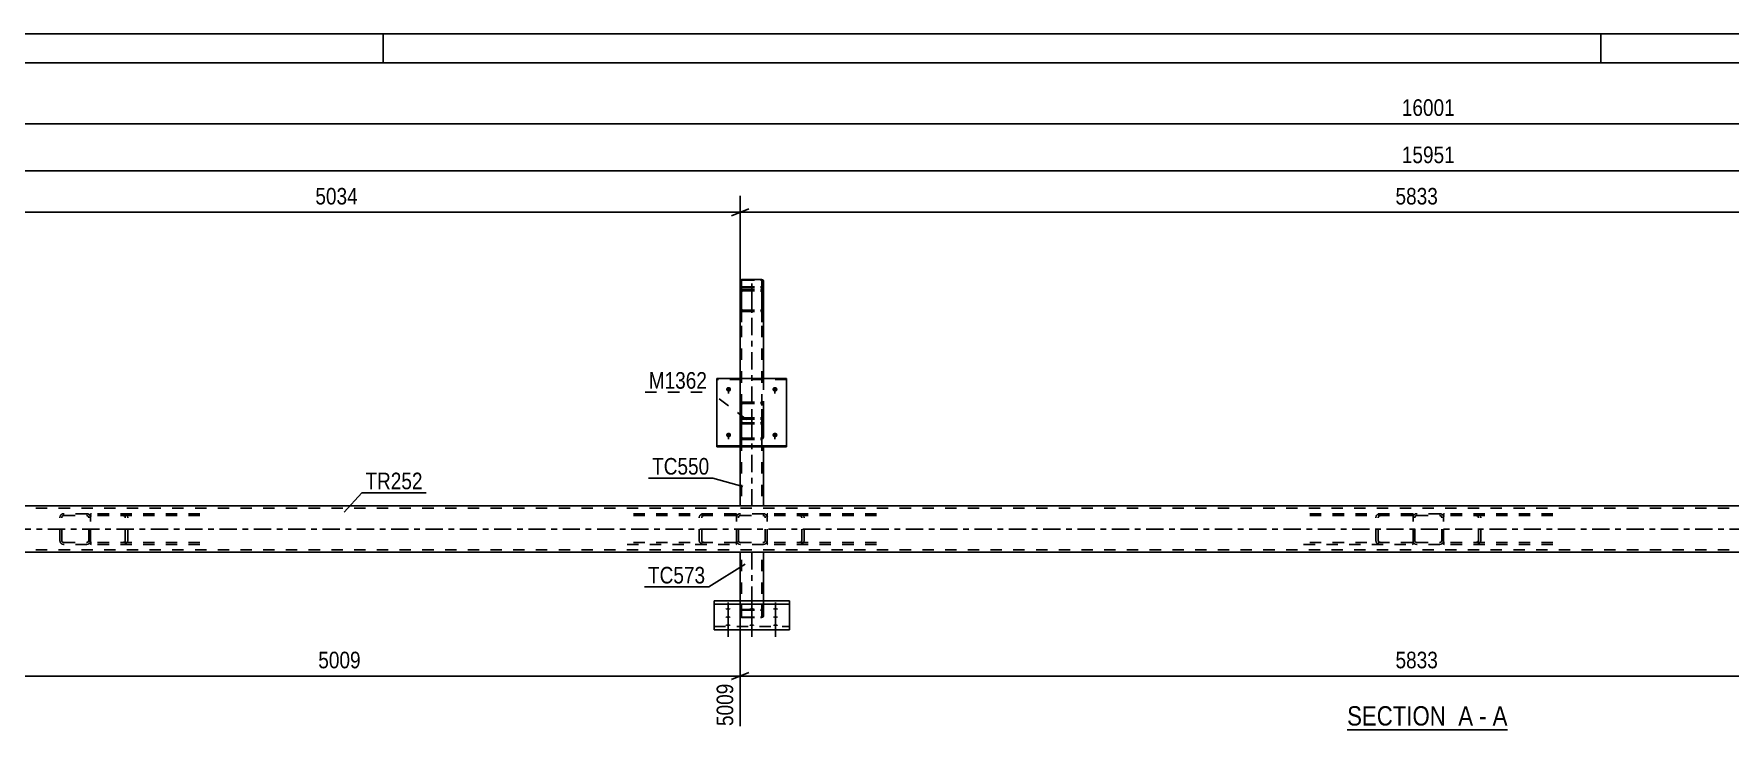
# Model space of a CAD drawing. Header units: millimetres. Extents: x 0 to 841, y 0 to 594.
# Drawn here: x 150.8 to 443.3, y 472.1 to 594 of the extents above; entities that cross this region are included whole.
import ezdxf

# ---------------------------------------------------------------- set-up
doc = ezdxf.new("R2010")
doc.units = ezdxf.units.MM
doc.linetypes.add('DXK_LINE_DOT2', pattern=[3.9198, 1.9599, -1.9599])
doc.linetypes.add('DXK_LINE_DOT3', pattern=[5.9187, 2.979, -0.9799, 0.9799, -0.9799])
doc.styles.add('Arial Narrow', font='ARIALN.TTF', dxfattribs={"height": 0.2})

# ---------------------------------------------------------------- blocks, each defined once
blk = doc.blocks.new('Unknown-122615941-1135')
at = {"color": 5, "linetype": 'Continuous'}
for p, q in [((841, 594), (0, 594)), ((211, 589), (211, 594)), ((421, 589), (421, 594)), ((836, 589), (5, 589))]:
    blk.add_line(p, q, dxfattribs=at)
blk = doc.blocks.new('Unknown-122615941-12 - 3948')
at = {"color": 6, "linetype": 'Continuous'}
blk.add_line((377.23, 473.89), (404.87, 473.89), dxfattribs=at)
at = {"color": 0, "linetype": 'Continuous'}
blk.add_wipeout([(395.34, 474.64), (395.34, 478.14), (377.23, 478.14), (377.23, 474.64)], dxfattribs=at)
at = {"color": 7, "linetype": 'Continuous', "style": 'Arial Narrow'}
blk.add_text('SECTION ', height=3.34, dxfattribs=at).set_placement((377.23, 474.64))
at = {"color": 0, "linetype": 'Continuous'}
blk.add_wipeout([(398.94, 474.64), (398.94, 478.14), (396.39, 478.14), (396.39, 474.64)], dxfattribs=at)
blk.add_wipeout([(401.27, 474.64), (401.27, 478.14), (399.99, 478.14), (399.99, 474.64)], dxfattribs=at)
at = {"color": 7, "linetype": 'Continuous', "style": 'Arial Narrow'}
blk.add_text('A', height=3.34, dxfattribs=at).set_placement((396.39, 474.64))
at = {"color": 0, "linetype": 'Continuous'}
blk.add_wipeout([(404.87, 474.64), (404.87, 478.14), (402.32, 478.14), (402.32, 474.64)], dxfattribs=at)
at = {"color": 7, "linetype": 'Continuous', "style": 'Arial Narrow'}
for s, p in [('A', (402.32, 474.64)), ('-', (399.99, 474.64))]:
    blk.add_text(s, height=3.34, dxfattribs=at).set_placement(p)
blk = doc.blocks.new('Part-122615941-3962 - 3948')
at = {"color": 2, "linetype": 'Continuous'}
for p, q in [((268.56, 534.55), (280.56, 534.55)), ((268.56, 534.55), (268.56, 522.73)), ((280.56, 534.55), (280.56, 522.73)), ((268.56, 522.89), (280.56, 522.89)), ((268.56, 522.73), (280.56, 522.73))]:
    blk.add_line(p, q, dxfattribs=at)
at = {"color": 7, "linetype": 'DXK_LINE_DOT2'}
for p, q in [((268.56, 534.38), (268.56, 534.55)), ((280.56, 534.38), (268.56, 534.38)), ((280.56, 534.55), (280.56, 534.38))]:
    blk.add_line(p, q, dxfattribs=at)
blk = doc.blocks.new('Part-122615941-3963 - 3948')
at = {"color": 7, "linetype": 'DXK_LINE_DOT3'}
blk.add_line((274.56, 545.88), (274.56, 551.17), dxfattribs=at)
at = {"color": 7, "linetype": 'DXK_LINE_DOT2'}
for p, q in [((272.6, 549.59), (272.56, 549.42)), ((272.56, 546.56), (272.56, 549.42)), ((272.56, 547.48), (272.56, 549.42)), ((272.7, 549.74), (272.6, 549.59)), ((272.85, 549.83), (272.7, 549.74)), ((272.8, 549.42), (272.82, 549.5)), ((272.8, 547.48), (272.8, 549.42)), ((272.8, 546.56), (272.8, 549.42)), ((272.82, 549.5), (272.87, 549.58)), ((273.04, 549.87), (272.85, 549.83)), ((272.87, 549.58), (272.95, 549.63)), ((272.95, 549.63), (273.04, 549.64)), ((273.04, 549.87), (276.08, 549.87)), ((273.04, 549.64), (276.08, 549.64)), ((276.26, 549.83), (276.08, 549.87)), ((276.08, 549.64), (276.17, 549.63)), ((276.17, 549.63), (276.25, 549.58)), ((276.25, 549.58), (276.3, 549.5)), ((276.42, 549.74), (276.26, 549.83)), ((276.3, 549.5), (276.32, 549.42)), ((276.32, 547.48), (276.32, 549.42)), ((276.32, 546.56), (276.32, 549.42)), ((276.52, 549.59), (276.42, 549.74)), ((276.56, 549.42), (276.52, 549.59)), ((276.56, 546.56), (276.56, 549.42)), ((276.56, 547.48), (276.56, 549.42)), ((272.56, 544.27), (272.56, 546.56)), ((272.56, 546.56), (272.6, 546.39)), ((272.6, 546.39), (272.7, 546.24)), ((272.7, 546.24), (272.85, 546.14)), ((272.8, 544.27), (272.8, 546.56)), ((272.82, 546.47), (272.8, 546.56)), ((272.87, 546.4), (272.82, 546.47)), ((272.85, 546.14), (273.04, 546.11)), ((272.95, 546.35), (272.87, 546.4)), ((273.04, 546.33), (272.95, 546.35)), ((273.04, 546.33), (276.08, 546.33)), ((273.04, 546.11), (276.08, 546.11)), ((276.17, 546.35), (276.08, 546.33)), ((276.08, 546.11), (276.26, 546.14)), ((276.25, 546.4), (276.17, 546.35)), ((276.3, 546.47), (276.25, 546.4)), ((276.26, 546.14), (276.42, 546.24)), ((276.32, 546.56), (276.3, 546.47)), ((276.32, 544.27), (276.32, 546.56)), ((276.42, 546.24), (276.52, 546.39)), ((276.52, 546.39), (276.56, 546.56)), ((276.56, 544.27), (276.56, 546.56))]:
    blk.add_line(p, q, dxfattribs=at)
blk = doc.blocks.new('Part-122615941-4092 - 3948')
at = {"color": 7, "linetype": 'DXK_LINE_DOT2'}
for p, q in [((272.59, 530.16), (272.56, 529.99)), ((272.56, 527.13), (272.56, 529.99)), ((272.56, 529.99), (272.56, 527.3)), ((272.7, 530.3), (272.59, 530.16)), ((272.85, 530.4), (272.7, 530.3)), ((272.8, 529.99), (272.82, 530.07)), ((272.8, 527.13), (272.8, 529.99)), ((272.8, 529.99), (272.8, 527.3)), ((272.82, 530.07), (272.87, 530.15)), ((273.04, 530.44), (272.85, 530.4)), ((272.87, 530.15), (272.95, 530.19)), ((272.95, 530.19), (273.04, 530.21)), ((273.04, 530.44), (276.08, 530.44)), ((273.04, 530.21), (276.08, 530.21)), ((276.26, 530.4), (276.08, 530.44)), ((276.08, 530.21), (276.17, 530.19)), ((276.17, 530.19), (276.25, 530.15)), ((276.25, 530.15), (276.3, 530.07)), ((276.42, 530.3), (276.26, 530.4)), ((276.3, 530.07), (276.32, 529.99)), ((276.32, 527.13), (276.32, 529.99)), ((276.32, 527.3), (276.32, 529.99)), ((276.52, 530.16), (276.42, 530.3)), ((276.56, 529.99), (276.52, 530.16)), ((276.56, 527.13), (276.56, 529.99)), ((276.56, 529.99), (276.56, 527.3)), ((272.56, 527.3), (272.59, 527.48)), ((272.56, 527.3), (272.56, 524.45)), ((272.56, 524.45), (272.56, 527.13)), ((272.56, 527.13), (272.59, 526.96)), ((272.59, 527.48), (272.7, 527.62)), ((272.59, 526.96), (272.7, 526.81)), ((272.7, 527.62), (272.85, 527.72)), ((272.7, 526.81), (272.85, 526.71)), ((272.82, 527.39), (272.8, 527.3)), ((272.8, 527.3), (272.8, 524.45)), ((272.8, 524.45), (272.8, 527.13)), ((272.82, 527.04), (272.8, 527.13)), ((272.87, 527.46), (272.82, 527.39)), ((272.87, 526.97), (272.82, 527.04)), ((272.85, 527.72), (273.04, 527.76)), ((272.85, 526.71), (273.04, 526.68)), ((272.95, 527.51), (272.87, 527.46)), ((272.95, 526.92), (272.87, 526.97)), ((273.04, 527.53), (272.95, 527.51)), ((273.04, 526.9), (272.95, 526.92)), ((273.04, 527.76), (276.08, 527.76)), ((273.04, 527.53), (276.08, 527.53)), ((273.04, 526.9), (276.08, 526.9)), ((273.04, 526.68), (276.08, 526.68)), ((276.08, 527.76), (276.26, 527.72)), ((276.17, 527.51), (276.08, 527.53)), ((276.17, 526.92), (276.08, 526.9)), ((276.08, 526.68), (276.26, 526.71)), ((276.25, 527.46), (276.17, 527.51)), ((276.25, 526.97), (276.17, 526.92)), ((276.3, 527.39), (276.25, 527.46)), ((276.3, 527.04), (276.25, 526.97)), ((276.26, 527.72), (276.42, 527.62)), ((276.26, 526.71), (276.42, 526.81)), ((276.32, 527.3), (276.3, 527.39)), ((276.32, 527.13), (276.3, 527.04)), ((276.32, 524.45), (276.32, 527.3)), ((276.32, 527.13), (276.32, 524.45)), ((276.42, 527.62), (276.52, 527.48)), ((276.42, 526.81), (276.52, 526.96)), ((276.52, 527.48), (276.56, 527.3)), ((276.52, 526.96), (276.56, 527.13)), ((276.56, 527.3), (276.56, 524.45)), ((276.56, 524.45), (276.56, 527.13)), ((272.59, 524.28), (272.56, 524.45)), ((272.7, 524.13), (272.59, 524.28)), ((272.85, 524.03), (272.7, 524.13)), ((272.8, 524.45), (272.82, 524.36)), ((272.82, 524.36), (272.87, 524.29)), ((273.04, 524), (272.85, 524.03)), ((272.87, 524.29), (272.95, 524.24)), ((272.95, 524.24), (273.04, 524.22)), ((273.04, 524.22), (276.08, 524.22)), ((273.04, 524), (276.08, 524)), ((276.08, 524.22), (276.17, 524.24)), ((276.26, 524.03), (276.08, 524)), ((276.17, 524.24), (276.25, 524.29)), ((276.25, 524.29), (276.3, 524.36)), ((276.42, 524.13), (276.26, 524.03)), ((276.3, 524.36), (276.32, 524.45)), ((276.52, 524.28), (276.42, 524.13)), ((276.56, 524.45), (276.52, 524.28))]:
    blk.add_line(p, q, dxfattribs=at)
at = {"color": 7, "linetype": 'DXK_LINE_DOT3'}
blk.add_line((274.56, 528.56), (274.56, 525.88), dxfattribs=at)
blk = doc.blocks.new('Part-122615941-4028 - 3948')
at = {"color": 7, "linetype": 'DXK_LINE_DOT2'}
for p, q in [((277.33, 511.19), (277.2, 511.17)), ((277.2, 505.93), (277.2, 511.17)), ((277.33, 510.87), (277.2, 510.85)), ((296.05, 511.19), (277.33, 511.19)), ((296.05, 510.87), (277.33, 510.87)), ((283.09, 511.15), (282.75, 511.19)), ((282.75, 510.87), (282.92, 510.85)), ((283.16, 510.68), (283.19, 510.55)), ((283.19, 506.55), (283.19, 510.55)), ((283.62, 510.55), (283.56, 510.8)), ((283.62, 506.55), (283.62, 510.55)), ((277.2, 506.25), (277.33, 506.23)), ((296.05, 506.23), (277.33, 506.23)), ((282.92, 506.26), (282.75, 506.23)), ((283.19, 506.55), (283.16, 506.43)), ((283.56, 506.31), (283.62, 506.55)), ((277.33, 505.91), (277.2, 505.93)), ((296.05, 505.91), (277.33, 505.91)), ((282.75, 505.91), (283.09, 505.96))]:
    blk.add_line(p, q, dxfattribs=at)
for centre, radius, start, end in [((282.82, 510.47), 0.396, 31.978, 75.1661), ((282.88, 510.38), 0.792, 31.978, 75.1661), ((282.82, 506.64), 0.396, 284.8339, 328.022), ((282.88, 506.73), 0.792, 284.8339, 328.022)]:
    blk.add_arc(centre, radius, start, end, dxfattribs=at)
blk = doc.blocks.new('Part-122615941-4020 - 3948')
at = {"color": 2, "linetype": 'Continuous'}
for p, q in [((272.56, 496.18), (272.56, 504.55)), ((276.56, 504.55), (272.56, 504.55)), ((276.56, 496.18), (276.56, 504.55))]:
    blk.add_line(p, q, dxfattribs=at)
at = {"color": 7, "linetype": 'DXK_LINE_DOT2'}
for p, q in [((272.8, 493.44), (272.8, 504.55)), ((276.08, 504.55), (276.08, 504.55)), ((276.08, 504.55), (276.08, 504.55)), ((276.25, 504.55), (276.26, 504.55)), ((276.26, 504.55), (276.3, 504.55)), ((276.3, 504.55), (276.32, 504.55)), ((276.32, 493.44), (276.32, 504.55)), ((272.56, 493.44), (272.56, 496.18)), ((272.6, 494.54), (272.56, 494.48)), ((272.7, 494.6), (272.6, 494.54)), ((272.85, 494.63), (272.7, 494.6)), ((272.8, 494.48), (272.82, 494.51)), ((272.82, 494.51), (272.87, 494.54)), ((273.04, 494.65), (272.85, 494.63)), ((272.87, 494.54), (272.95, 494.56)), ((272.95, 494.56), (273.04, 494.56)), ((273.04, 494.65), (276.08, 494.65)), ((273.04, 494.56), (276.08, 494.56)), ((276.26, 494.63), (276.08, 494.65)), ((276.08, 494.56), (276.17, 494.56)), ((276.17, 494.56), (276.25, 494.54)), ((276.25, 494.54), (276.3, 494.51)), ((276.42, 494.6), (276.26, 494.63)), ((276.3, 494.51), (276.32, 494.48)), ((276.52, 494.54), (276.42, 494.6)), ((276.56, 494.48), (276.52, 494.54)), ((276.56, 493.44), (276.56, 496.18)), ((276.56, 496.18), (276.56, 495.58)), ((272.56, 493.44), (272.6, 493.38)), ((272.6, 493.38), (272.7, 493.33)), ((272.7, 493.33), (272.85, 493.29)), ((272.82, 493.41), (272.8, 493.44)), ((272.87, 493.38), (272.82, 493.41)), ((272.85, 493.29), (273.04, 493.28)), ((272.95, 493.37), (272.87, 493.38)), ((273.04, 493.36), (272.95, 493.37)), ((273.04, 493.36), (276.08, 493.36)), ((273.04, 493.28), (276.08, 493.28)), ((276.17, 493.37), (276.08, 493.36)), ((276.08, 493.28), (276.26, 493.29)), ((276.25, 493.38), (276.17, 493.37)), ((276.3, 493.41), (276.25, 493.38)), ((276.26, 493.29), (276.42, 493.33)), ((276.32, 493.44), (276.3, 493.41)), ((276.42, 493.33), (276.52, 493.38)), ((276.52, 493.38), (276.56, 493.44))]:
    blk.add_line(p, q, dxfattribs=at)
at = {"color": 7, "linetype": 'DXK_LINE_DOT3'}
blk.add_line((274.56, 504.55), (274.56, 493.96), dxfattribs=at)
blk = doc.blocks.new('Part-122615941-4033 - 3948')
at = {"color": 7, "linetype": 'DXK_LINE_DOT2'}
for p, q in [((394, 511.19), (393.87, 511.17)), ((393.87, 505.93), (393.87, 511.17)), ((394, 510.87), (393.87, 510.85)), ((412.72, 511.19), (394, 511.19)), ((412.72, 510.87), (394, 510.87)), ((399.75, 511.15), (399.42, 511.19)), ((399.42, 510.87), (399.59, 510.85)), ((399.82, 510.68), (399.86, 510.55)), ((399.86, 506.55), (399.86, 510.55)), ((400.29, 510.55), (400.22, 510.8)), ((400.29, 506.55), (400.29, 510.55)), ((393.87, 506.25), (394, 506.23)), ((412.72, 506.23), (394, 506.23)), ((399.59, 506.26), (399.42, 506.23)), ((399.86, 506.55), (399.82, 506.43)), ((400.22, 506.31), (400.29, 506.55)), ((394, 505.91), (393.87, 505.93)), ((412.72, 505.91), (394, 505.91)), ((399.42, 505.91), (399.75, 505.96))]:
    blk.add_line(p, q, dxfattribs=at)
for centre, radius, start, end in [((399.49, 510.47), 0.396, 31.978, 75.1661), ((399.55, 510.38), 0.792, 31.978, 75.1661), ((399.49, 506.64), 0.396, 284.8339, 328.022), ((399.55, 506.73), 0.792, 284.8339, 328.022)]:
    blk.add_arc(centre, radius, start, end, dxfattribs=at)
blk = doc.blocks.new('Part-122615941-3969 - 3948')
at = {"color": 2, "linetype": 'Continuous'}
for p, q in [((272.56, 551.45), (272.6, 551.51)), ((272.56, 551.45), (272.56, 534.55)), ((272.6, 551.51), (272.7, 551.56)), ((272.7, 551.56), (272.85, 551.6)), ((272.85, 551.6), (273.04, 551.61)), ((273.04, 551.61), (276.08, 551.61)), ((276.08, 551.61), (276.26, 551.6)), ((276.26, 551.6), (276.42, 551.56)), ((276.42, 551.56), (276.52, 551.51)), ((276.52, 551.51), (276.56, 551.45)), ((276.56, 551.45), (276.56, 534.55)), ((272.56, 522.73), (272.56, 512.55)), ((276.56, 512.55), (276.56, 522.73))]:
    blk.add_line(p, q, dxfattribs=at)
at = {"color": 7, "linetype": 'DXK_LINE_DOT2'}
for p, q in [((272.56, 550.41), (272.56, 551.45)), ((272.6, 550.35), (272.56, 550.41)), ((272.7, 550.29), (272.6, 550.35)), ((272.85, 550.26), (272.7, 550.29)), ((272.82, 551.48), (272.8, 551.45)), ((272.8, 550.41), (272.8, 551.45)), ((272.8, 551.45), (272.8, 512.55)), ((272.8, 550.41), (272.82, 550.38)), ((272.87, 551.51), (272.82, 551.48)), ((272.82, 550.38), (272.87, 550.35)), ((273.04, 550.24), (272.85, 550.26)), ((272.95, 551.52), (272.87, 551.51)), ((272.87, 550.35), (272.95, 550.33)), ((273.04, 551.53), (272.95, 551.52)), ((272.95, 550.33), (273.04, 550.33)), ((273.04, 551.53), (276.08, 551.53)), ((273.04, 550.33), (276.08, 550.33)), ((273.04, 550.24), (276.08, 550.24)), ((276.17, 551.52), (276.08, 551.53)), ((276.08, 550.33), (276.17, 550.33)), ((276.26, 550.26), (276.08, 550.24)), ((276.25, 551.51), (276.17, 551.52)), ((276.17, 550.33), (276.25, 550.35)), ((276.3, 551.48), (276.25, 551.51)), ((276.25, 550.35), (276.26, 550.36)), ((276.26, 550.36), (276.3, 550.38)), ((276.42, 550.29), (276.26, 550.26)), ((276.32, 551.45), (276.3, 551.48)), ((276.3, 550.38), (276.32, 550.41)), ((276.32, 550.41), (276.32, 551.45)), ((276.32, 551.45), (276.32, 512.55)), ((276.52, 550.35), (276.42, 550.29)), ((276.56, 550.41), (276.52, 550.35)), ((276.56, 550.41), (276.56, 551.45)), ((272.56, 534.55), (272.56, 522.73)), ((276.56, 534.55), (276.56, 522.73)), ((276.56, 512.55), (272.56, 512.55))]:
    blk.add_line(p, q, dxfattribs=at)
at = {"color": 7, "linetype": 'DXK_LINE_DOT3'}
blk.add_line((274.56, 550.93), (274.56, 512.55), dxfattribs=at)
blk = doc.blocks.new('Part-122615941-3970 - 3948')
at = {"color": 7, "linetype": 'DXK_LINE_DOT2'}
for p, q in [((271.78, 511.19), (253.06, 511.19)), ((271.78, 510.87), (253.06, 510.87)), ((265.56, 510.8), (265.5, 510.55)), ((265.5, 506.55), (265.5, 510.55)), ((265.93, 510.55), (265.96, 510.68)), ((265.93, 506.55), (265.93, 510.55)), ((266.36, 511.19), (266.03, 511.15)), ((266.2, 510.85), (266.36, 510.87)), ((271.92, 511.17), (271.78, 511.19)), ((271.78, 510.87), (271.92, 510.85)), ((271.92, 505.93), (271.92, 511.17)), ((271.78, 506.23), (253.06, 506.23)), ((265.5, 506.55), (265.56, 506.31)), ((265.96, 506.43), (265.93, 506.55)), ((266.36, 506.23), (266.2, 506.26)), ((271.78, 506.23), (271.92, 506.25)), ((253.06, 505.91), (271.78, 505.91)), ((266.03, 505.96), (266.36, 505.91)), ((271.78, 505.91), (271.92, 505.93))]:
    blk.add_line(p, q, dxfattribs=at)
for centre, radius, start, end in [((266.23, 510.38), 0.792, 104.8339, 148.022), ((266.3, 510.47), 0.396, 104.8339, 148.022), ((266.23, 506.73), 0.792, 211.978, 255.1661), ((266.3, 506.64), 0.396, 211.978, 255.1661)]:
    blk.add_arc(centre, radius, start, end, dxfattribs=at)
blk = doc.blocks.new('Part-122615941-3971 - 3948')
at = {"color": 7, "linetype": 'DXK_LINE_DOT2'}
for p, q in [((160.67, 511.19), (160.53, 511.17)), ((160.53, 505.93), (160.53, 511.17)), ((160.67, 510.87), (160.53, 510.85)), ((179.39, 511.19), (160.67, 511.19)), ((179.39, 510.87), (160.67, 510.87)), ((166.42, 511.15), (166.09, 511.19)), ((166.09, 510.87), (166.25, 510.85)), ((166.49, 510.68), (166.52, 510.55)), ((166.52, 506.55), (166.52, 510.55)), ((166.95, 510.55), (166.89, 510.8)), ((166.95, 506.55), (166.95, 510.55)), ((160.53, 506.25), (160.67, 506.23)), ((179.39, 506.23), (160.67, 506.23)), ((166.25, 506.26), (166.09, 506.23)), ((166.52, 506.55), (166.49, 506.43)), ((166.89, 506.31), (166.95, 506.55)), ((160.67, 505.91), (160.53, 505.93)), ((179.39, 505.91), (160.67, 505.91)), ((166.09, 505.91), (166.42, 505.96))]:
    blk.add_line(p, q, dxfattribs=at)
for centre, radius, start, end in [((166.15, 510.47), 0.396, 31.978, 75.1661), ((166.22, 510.38), 0.792, 31.978, 75.1661), ((166.15, 506.64), 0.396, 284.8339, 328.022), ((166.22, 506.73), 0.792, 284.8339, 328.022)]:
    blk.add_arc(centre, radius, start, end, dxfattribs=at)
blk = doc.blocks.new('Bolt-122615941-3972 - 3948')
at = {"linetype": 'Continuous'}
for points in [[(278.56, 532.25), (278.47, 532.26), (278.38, 532.29), (278.3, 532.33), (278.23, 532.39), (278.18, 532.46), (278.14, 532.54), (278.12, 532.62), (278.12, 532.71), (278.14, 532.8), (278.18, 532.87), (278.23, 532.94), (278.3, 533), (278.38, 533.05), (278.47, 533.07), (278.56, 533.08), (278.65, 533.07), (278.74, 533.05), (278.82, 533), (278.89, 532.94), (278.94, 532.87), (278.98, 532.8), (279, 532.71), (279, 532.62), (278.98, 532.54), (278.94, 532.46), (278.89, 532.39), (278.82, 532.33), (278.74, 532.29), (278.65, 532.26)], [(278.56, 524.36), (278.47, 524.37), (278.38, 524.4), (278.3, 524.44), (278.23, 524.5), (278.18, 524.57), (278.14, 524.65), (278.12, 524.73), (278.12, 524.82), (278.14, 524.9), (278.18, 524.98), (278.23, 525.05), (278.3, 525.11), (278.38, 525.15), (278.47, 525.18), (278.56, 525.19), (278.65, 525.18), (278.74, 525.15), (278.82, 525.11), (278.89, 525.05), (278.94, 524.98), (278.98, 524.9), (279, 524.82), (279, 524.73), (278.98, 524.65), (278.94, 524.57), (278.89, 524.5), (278.82, 524.44), (278.74, 524.4), (278.65, 524.37)]]:
    blk.add_hatch(color=1, dxfattribs=at).paths.add_polyline_path(points)
at = {"color": 1, "linetype": 'Continuous'}
for p, q in [((278.56, 533.01), (278.56, 531.94)), ((278.56, 525.12), (278.56, 524.05))]:
    blk.add_line(p, q, dxfattribs=at)
blk = doc.blocks.new('Bolt-122615941-3973 - 3948')
at = {"linetype": 'Continuous'}
for points in [[(270.46, 494.91), (270.55, 494.91), (270.64, 494.9), (270.72, 494.88), (270.79, 494.86), (270.84, 494.84), (270.88, 494.81), (270.9, 494.78), (270.9, 494.75), (270.88, 494.72), (270.84, 494.69), (270.79, 494.66), (270.72, 494.64), (270.64, 494.62), (270.55, 494.62), (270.46, 494.61), (270.37, 494.62), (270.28, 494.62), (270.2, 494.64), (270.13, 494.66), (270.08, 494.69), (270.04, 494.72), (270.02, 494.75), (270.02, 494.78), (270.04, 494.81), (270.08, 494.84), (270.13, 494.86), (270.2, 494.88), (270.28, 494.9), (270.37, 494.91)], [(274.56, 494.91), (274.65, 494.91), (274.74, 494.9), (274.82, 494.88), (274.89, 494.86), (274.94, 494.84), (274.98, 494.81), (275, 494.78), (275, 494.75), (274.98, 494.72), (274.94, 494.69), (274.89, 494.66), (274.82, 494.64), (274.74, 494.62), (274.65, 494.62), (274.56, 494.61), (274.47, 494.62), (274.38, 494.62), (274.3, 494.64), (274.23, 494.66), (274.18, 494.69), (274.14, 494.72), (274.12, 494.75), (274.12, 494.78), (274.14, 494.81), (274.18, 494.84), (274.23, 494.86), (274.3, 494.88), (274.38, 494.9), (274.47, 494.91)], [(278.66, 494.91), (278.75, 494.91), (278.84, 494.9), (278.92, 494.88), (278.99, 494.86), (279.04, 494.84), (279.08, 494.81), (279.1, 494.78), (279.1, 494.75), (279.08, 494.72), (279.04, 494.69), (278.99, 494.66), (278.92, 494.64), (278.84, 494.62), (278.75, 494.62), (278.66, 494.61), (278.57, 494.62), (278.48, 494.62), (278.4, 494.64), (278.33, 494.66), (278.28, 494.69), (278.24, 494.72), (278.22, 494.75), (278.22, 494.78), (278.24, 494.81), (278.28, 494.84), (278.33, 494.86), (278.4, 494.88), (278.48, 494.9), (278.57, 494.91)], [(270.46, 493.51), (270.55, 493.51), (270.64, 493.5), (270.72, 493.48), (270.79, 493.46), (270.84, 493.44), (270.88, 493.41), (270.9, 493.38), (270.9, 493.34), (270.88, 493.31), (270.84, 493.28), (270.79, 493.26), (270.72, 493.24), (270.64, 493.22), (270.55, 493.21), (270.46, 493.21), (270.37, 493.21), (270.28, 493.22), (270.2, 493.24), (270.13, 493.26), (270.08, 493.28), (270.04, 493.31), (270.02, 493.34), (270.02, 493.38), (270.04, 493.41), (270.08, 493.44), (270.13, 493.46), (270.2, 493.48), (270.28, 493.5), (270.37, 493.51)], [(270.46, 492.11), (270.55, 492.11), (270.64, 492.1), (270.72, 492.08), (270.79, 492.06), (270.84, 492.03), (270.88, 492), (270.9, 491.97), (270.9, 491.94), (270.88, 491.91), (270.84, 491.88), (270.79, 491.86), (270.72, 491.84), (270.64, 491.82), (270.55, 491.81), (270.46, 491.81), (270.37, 491.81), (270.28, 491.82), (270.2, 491.84), (270.13, 491.86), (270.08, 491.88), (270.04, 491.91), (270.02, 491.94), (270.02, 491.97), (270.04, 492), (270.08, 492.03), (270.13, 492.06), (270.2, 492.08), (270.28, 492.1), (270.37, 492.11)], [(274.56, 492.11), (274.65, 492.11), (274.74, 492.1), (274.82, 492.08), (274.89, 492.06), (274.94, 492.03), (274.98, 492), (275, 491.97), (275, 491.94), (274.98, 491.91), (274.94, 491.88), (274.89, 491.86), (274.82, 491.84), (274.74, 491.82), (274.65, 491.81), (274.56, 491.81), (274.47, 491.81), (274.38, 491.82), (274.3, 491.84), (274.23, 491.86), (274.18, 491.88), (274.14, 491.91), (274.12, 491.94), (274.12, 491.97), (274.14, 492), (274.18, 492.03), (274.23, 492.06), (274.3, 492.08), (274.38, 492.1), (274.47, 492.11)], [(278.66, 493.51), (278.75, 493.51), (278.84, 493.5), (278.92, 493.48), (278.99, 493.46), (279.04, 493.44), (279.08, 493.41), (279.1, 493.38), (279.1, 493.34), (279.08, 493.31), (279.04, 493.28), (278.99, 493.26), (278.92, 493.24), (278.84, 493.22), (278.75, 493.21), (278.66, 493.21), (278.57, 493.21), (278.48, 493.22), (278.4, 493.24), (278.33, 493.26), (278.28, 493.28), (278.24, 493.31), (278.22, 493.34), (278.22, 493.38), (278.24, 493.41), (278.28, 493.44), (278.33, 493.46), (278.4, 493.48), (278.48, 493.5), (278.57, 493.51)], [(278.66, 492.11), (278.75, 492.11), (278.84, 492.1), (278.92, 492.08), (278.99, 492.06), (279.04, 492.03), (279.08, 492), (279.1, 491.97), (279.1, 491.94), (279.08, 491.91), (279.04, 491.88), (278.99, 491.86), (278.92, 491.84), (278.84, 491.82), (278.75, 491.81), (278.66, 491.81), (278.57, 491.81), (278.48, 491.82), (278.4, 491.84), (278.33, 491.86), (278.28, 491.88), (278.24, 491.91), (278.22, 491.94), (278.22, 491.97), (278.24, 492), (278.28, 492.03), (278.33, 492.06), (278.4, 492.08), (278.48, 492.1), (278.57, 492.11)]]:
    blk.add_hatch(color=1, dxfattribs=at).paths.add_polyline_path(points)
at = {"color": 1, "linetype": 'Continuous'}
for p, q in [((270.46, 495.85), (270.46, 492.73)), ((270.46, 494.45), (270.46, 491.33)), ((274.56, 495.85), (274.56, 492.73)), ((278.66, 495.85), (278.66, 492.73)), ((278.66, 494.45), (278.66, 491.33)), ((270.46, 493.05), (270.46, 489.93)), ((274.56, 493.05), (274.56, 489.93)), ((278.66, 493.05), (278.66, 489.93))]:
    blk.add_line(p, q, dxfattribs=at)
blk = doc.blocks.new('Part-122615941-4042 - 3948')
at = {"color": 2, "linetype": 'Continuous'}
for p, q in [((281.06, 496.18), (268.06, 496.18)), ((268.06, 495.58), (268.06, 496.18)), ((281.06, 495.58), (268.06, 495.58)), ((268.06, 491.14), (268.06, 495.58)), ((281.06, 496.18), (281.06, 495.58)), ((281.06, 495.58), (281.06, 491.14)), ((268.06, 491.14), (281.06, 491.14))]:
    blk.add_line(p, q, dxfattribs=at)
at = {"color": 7, "linetype": 'DXK_LINE_DOT2'}
for p, q in [((268.06, 495.58), (268.06, 496.18)), ((281.06, 495.58), (281.06, 496.18)), ((268.06, 491.74), (281.06, 491.74))]:
    blk.add_line(p, q, dxfattribs=at)
blk = doc.blocks.new('Part-122615941-3978 - 3948')
at = {"color": 2, "linetype": 'Continuous'}
for p, q in [((635.2, 512.55), (147.25, 512.55)), ((272.56, 504.55), (147.25, 504.55)), ((505.89, 504.55), (276.56, 504.55))]:
    blk.add_line(p, q, dxfattribs=at)
at = {"color": 7, "linetype": 'DXK_LINE_DOT2'}
for p, q in [((635.2, 512.15), (147.25, 512.15)), ((635.2, 504.95), (147.25, 504.95)), ((276.56, 504.55), (272.56, 504.55))]:
    blk.add_line(p, q, dxfattribs=at)
at = {"color": 7, "linetype": 'DXK_LINE_DOT3'}
blk.add_line((147.25, 508.55), (635.2, 508.55), dxfattribs=at)
blk = doc.blocks.new('Bolt-122615941-3997 - 3948')
at = {"linetype": 'Continuous'}
for points in [[(270.56, 532.25), (270.47, 532.26), (270.38, 532.29), (270.3, 532.33), (270.23, 532.39), (270.18, 532.46), (270.14, 532.54), (270.12, 532.62), (270.12, 532.71), (270.14, 532.8), (270.18, 532.87), (270.23, 532.94), (270.3, 533), (270.38, 533.05), (270.47, 533.07), (270.56, 533.08), (270.65, 533.07), (270.74, 533.05), (270.82, 533), (270.89, 532.94), (270.94, 532.87), (270.98, 532.8), (271, 532.71), (271, 532.62), (270.98, 532.54), (270.94, 532.46), (270.89, 532.39), (270.82, 532.33), (270.74, 532.29), (270.65, 532.26)], [(270.56, 524.36), (270.47, 524.37), (270.38, 524.4), (270.3, 524.44), (270.23, 524.5), (270.18, 524.57), (270.14, 524.65), (270.12, 524.73), (270.12, 524.82), (270.14, 524.9), (270.18, 524.98), (270.23, 525.05), (270.3, 525.11), (270.38, 525.15), (270.47, 525.18), (270.56, 525.19), (270.65, 525.18), (270.74, 525.15), (270.82, 525.11), (270.89, 525.05), (270.94, 524.98), (270.98, 524.9), (271, 524.82), (271, 524.73), (270.98, 524.65), (270.94, 524.57), (270.89, 524.5), (270.82, 524.44), (270.74, 524.4), (270.65, 524.37)]]:
    blk.add_hatch(color=1, dxfattribs=at).paths.add_polyline_path(points)
at = {"color": 1, "linetype": 'Continuous'}
for p, q in [((270.56, 533.01), (270.56, 531.94)), ((270.56, 525.12), (270.56, 524.05))]:
    blk.add_line(p, q, dxfattribs=at)
blk = doc.blocks.new('Part-122615941-4012 - 3948')
at = {"color": 7, "linetype": 'DXK_LINE_DOT2'}
for p, q in [((388.63, 510.8), (388.59, 510.55)), ((388.59, 506.55), (388.59, 510.55)), ((388.59, 510.55), (388.59, 510.55)), ((388.91, 510.55), (388.93, 510.68)), ((388.91, 510.55), (388.91, 510.55)), ((388.91, 506.55), (388.91, 510.55)), ((389.23, 511.19), (388.98, 511.15)), ((389.1, 510.85), (389.23, 510.87)), ((393.23, 511.19), (389.23, 511.19)), ((389.23, 510.87), (389.23, 510.87)), ((389.23, 510.87), (393.23, 510.87)), ((393.47, 511.15), (393.23, 511.19)), ((393.23, 510.87), (393.23, 510.87)), ((393.23, 510.87), (393.35, 510.85)), ((393.52, 510.68), (393.55, 510.55)), ((393.55, 510.55), (393.55, 510.55)), ((393.55, 506.55), (393.55, 510.55)), ((393.87, 510.55), (393.82, 510.8)), ((393.87, 506.55), (393.87, 510.55)), ((393.87, 510.55), (393.87, 510.55)), ((388.59, 506.55), (388.59, 506.55)), ((388.59, 506.55), (388.63, 506.31)), ((388.91, 506.55), (388.91, 506.55)), ((388.93, 506.43), (388.91, 506.55)), ((389.23, 506.23), (389.1, 506.26)), ((389.23, 506.23), (389.23, 506.23)), ((389.23, 506.23), (393.23, 506.23)), ((393.35, 506.26), (393.23, 506.23)), ((393.23, 506.23), (393.23, 506.23)), ((393.55, 506.55), (393.52, 506.43)), ((393.55, 506.55), (393.55, 506.55)), ((393.82, 506.31), (393.87, 506.55)), ((393.87, 506.55), (393.87, 506.55)), ((388.98, 505.96), (389.23, 505.91)), ((393.23, 505.91), (389.23, 505.91)), ((393.23, 505.91), (393.47, 505.96))]:
    blk.add_line(p, q, dxfattribs=at)
for centre, radius, start, end in [((389.23, 510.55), 0.64, 112.5, 157.5), ((389.23, 510.55), 0.32, 112.5, 157.5), ((393.23, 510.55), 0.32, 22.5, 67.5), ((393.23, 510.55), 0.64, 22.5, 67.5), ((389.23, 506.55), 0.64, 202.5, 247.5), ((389.23, 506.55), 0.32, 202.5, 247.5), ((393.23, 506.55), 0.32, 292.5, 337.5), ((393.23, 506.55), 0.64, 292.5, 337.5)]:
    blk.add_arc(centre, radius, start, end, dxfattribs=at)
blk = doc.blocks.new('Part-122615941-4013 - 3948')
at = {"color": 7, "linetype": 'DXK_LINE_DOT2'}
for p, q in [((155.3, 510.8), (155.25, 510.55)), ((155.25, 506.55), (155.25, 510.55)), ((155.25, 510.55), (155.25, 510.55)), ((155.57, 510.55), (155.6, 510.68)), ((155.57, 510.55), (155.57, 510.55)), ((155.57, 506.55), (155.57, 510.55)), ((155.89, 511.19), (155.65, 511.15)), ((155.77, 510.85), (155.89, 510.87)), ((159.89, 511.19), (155.89, 511.19)), ((155.89, 510.87), (155.89, 510.87)), ((155.89, 510.87), (159.89, 510.87)), ((160.14, 511.15), (159.89, 511.19)), ((159.89, 510.87), (159.89, 510.87)), ((159.89, 510.87), (160.01, 510.85)), ((160.19, 510.68), (160.21, 510.55)), ((160.21, 510.55), (160.21, 510.55)), ((160.21, 506.55), (160.21, 510.55)), ((160.53, 510.55), (160.48, 510.8)), ((160.53, 506.55), (160.53, 510.55)), ((160.53, 510.55), (160.53, 510.55)), ((155.25, 506.55), (155.25, 506.55)), ((155.25, 506.55), (155.3, 506.31)), ((155.57, 506.55), (155.57, 506.55)), ((155.6, 506.43), (155.57, 506.55)), ((155.89, 506.23), (155.77, 506.26)), ((155.89, 506.23), (155.89, 506.23)), ((155.89, 506.23), (159.89, 506.23)), ((160.01, 506.26), (159.89, 506.23)), ((159.89, 506.23), (159.89, 506.23)), ((160.21, 506.55), (160.19, 506.43)), ((160.21, 506.55), (160.21, 506.55)), ((160.48, 506.31), (160.53, 506.55)), ((160.53, 506.55), (160.53, 506.55)), ((155.65, 505.96), (155.89, 505.91)), ((159.89, 505.91), (155.89, 505.91)), ((159.89, 505.91), (160.14, 505.96))]:
    blk.add_line(p, q, dxfattribs=at)
for centre, radius, start, end in [((155.89, 510.55), 0.64, 112.5, 157.5), ((155.89, 510.55), 0.32, 112.5, 157.5), ((159.89, 510.55), 0.32, 22.5, 67.5), ((159.89, 510.55), 0.64, 22.5, 67.5), ((155.89, 506.55), 0.64, 202.5, 247.5), ((155.89, 506.55), 0.32, 202.5, 247.5), ((159.89, 506.55), 0.32, 292.5, 337.5), ((159.89, 506.55), 0.64, 292.5, 337.5)]:
    blk.add_arc(centre, radius, start, end, dxfattribs=at)
blk = doc.blocks.new('Part-122615941-4014 - 3948')
at = {"color": 7, "linetype": 'DXK_LINE_DOT2'}
for p, q in [((271.97, 510.8), (271.92, 510.55)), ((271.92, 506.55), (271.92, 510.55)), ((271.92, 510.55), (271.92, 510.55)), ((272.24, 510.55), (272.26, 510.68)), ((272.24, 510.55), (272.24, 510.55)), ((272.24, 506.55), (272.24, 510.55)), ((272.56, 511.19), (272.31, 511.15)), ((272.44, 510.85), (272.56, 510.87)), ((276.56, 511.19), (272.56, 511.19)), ((272.56, 510.87), (272.56, 510.87)), ((272.56, 510.87), (276.56, 510.87)), ((276.8, 511.15), (276.56, 511.19)), ((276.56, 510.87), (276.56, 510.87)), ((276.56, 510.87), (276.68, 510.85)), ((276.85, 510.68), (276.88, 510.55)), ((276.88, 510.55), (276.88, 510.55)), ((276.88, 506.55), (276.88, 510.55)), ((277.2, 510.55), (277.15, 510.8)), ((277.2, 506.55), (277.2, 510.55)), ((277.2, 510.55), (277.2, 510.55)), ((271.92, 506.55), (271.92, 506.55)), ((271.92, 506.55), (271.97, 506.31)), ((272.24, 506.55), (272.24, 506.55)), ((272.26, 506.43), (272.24, 506.55)), ((272.56, 506.23), (272.44, 506.26)), ((272.56, 506.23), (272.56, 506.23)), ((272.56, 506.23), (276.56, 506.23)), ((276.68, 506.26), (276.56, 506.23)), ((276.56, 506.23), (276.56, 506.23)), ((276.88, 506.55), (276.85, 506.43)), ((276.88, 506.55), (276.88, 506.55)), ((277.15, 506.31), (277.2, 506.55)), ((277.2, 506.55), (277.2, 506.55)), ((272.31, 505.96), (272.56, 505.91)), ((276.56, 505.91), (272.56, 505.91)), ((276.56, 505.91), (276.8, 505.96))]:
    blk.add_line(p, q, dxfattribs=at)
for centre, radius, start, end in [((272.56, 510.55), 0.64, 112.5, 157.5), ((272.56, 510.55), 0.32, 112.5, 157.5), ((276.56, 510.55), 0.32, 22.5, 67.5), ((276.56, 510.55), 0.64, 22.5, 67.5), ((272.56, 506.55), 0.64, 202.5, 247.5), ((272.56, 506.55), 0.32, 202.5, 247.5), ((276.56, 506.55), 0.32, 292.5, 337.5), ((276.56, 506.55), 0.64, 292.5, 337.5)]:
    blk.add_arc(centre, radius, start, end, dxfattribs=at)
blk = doc.blocks.new('Part-122615941-4031 - 3948')
at = {"color": 7, "linetype": 'DXK_LINE_DOT2'}
for p, q in [((388.45, 511.19), (369.73, 511.19)), ((388.45, 510.87), (369.73, 510.87)), ((382.23, 510.8), (382.16, 510.55)), ((382.16, 506.55), (382.16, 510.55)), ((382.6, 510.55), (382.63, 510.68)), ((382.6, 506.55), (382.6, 510.55)), ((383.03, 511.19), (382.7, 511.15)), ((382.86, 510.85), (383.03, 510.87)), ((388.59, 511.17), (388.45, 511.19)), ((388.45, 510.87), (388.59, 510.85)), ((388.59, 505.93), (388.59, 511.17)), ((388.45, 506.23), (369.73, 506.23)), ((382.16, 506.55), (382.23, 506.31)), ((382.63, 506.43), (382.6, 506.55)), ((383.03, 506.23), (382.86, 506.26)), ((388.45, 506.23), (388.59, 506.25)), ((369.73, 505.91), (388.45, 505.91)), ((382.7, 505.96), (383.03, 505.91)), ((388.45, 505.91), (388.59, 505.93))]:
    blk.add_line(p, q, dxfattribs=at)
for centre, radius, start, end in [((382.9, 510.38), 0.792, 104.8339, 148.0221), ((382.97, 510.47), 0.396, 104.8339, 148.0221), ((382.9, 506.73), 0.792, 211.9779, 255.1661), ((382.97, 506.64), 0.396, 211.9779, 255.1661)]:
    blk.add_arc(centre, radius, start, end, dxfattribs=at)
blk = doc.blocks.new('StraightDimension-122615941-4096 - 3948')
at = {"color": 7, "linetype": 'Continuous'}
blk.add_line((133.35, 578.5), (649.1, 578.5), dxfattribs=at)
at = {"color": 0}
blk.add_wipeout([(396.4, 579.25), (396.4, 583.45), (386.06, 583.45), (386.06, 579.25)], dxfattribs=at)
at = {"color": 3, "style": 'Arial Narrow'}
blk.add_text('16001', height=2.863, dxfattribs=at).set_placement((386.66, 579.85))
blk = doc.blocks.new('StraightDimension-122615941-4137 - 3948')
at = {"color": 7, "linetype": 'Continuous'}
blk.add_line((134.35, 570.35), (648.1, 570.35), dxfattribs=at)
at = {"color": 0}
blk.add_wipeout([(396.4, 571.1), (396.4, 575.3), (386.06, 575.3), (386.06, 571.1)], dxfattribs=at)
at = {"color": 3, "style": 'Arial Narrow'}
blk.add_text('15951', height=2.863, dxfattribs=at).set_placement((386.66, 571.7))
blk = doc.blocks.new('StraightDimension-122615941-4190 - 3948')
at = {"color": 7, "linetype": 'Continuous'}
for p, q in [((134.35, 503.55), (134.35, 480.04)), ((272.56, 498.6), (272.56, 474.56)), ((135.85, 483.77), (132.85, 482.57)), ((134.35, 483.17), (272.56, 483.17)), ((271.06, 482.57), (274.06, 483.77))]:
    blk.add_line(p, q, dxfattribs=at)
at = {"color": 0}
blk.add_wipeout([(207.71, 483.92), (207.71, 488.12), (199.2, 488.12), (199.2, 483.92)], dxfattribs=at)
at = {"color": 0, "linetype": 'Continuous'}
for points in [[(133.75, 482.47), (129.55, 482.47), (129.55, 479.44), (133.75, 479.44)], [(271.96, 482.47), (267.76, 482.47), (267.76, 473.96), (271.96, 473.96)]]:
    blk.add_wipeout(points, dxfattribs=at)
at = {"color": 3, "style": 'Arial Narrow'}
blk.add_text('5009', height=2.863, dxfattribs=at).set_placement((199.8, 484.52))
at = {"color": 3, "linetype": 'Continuous', "style": 'Arial Narrow'}
for s, height, p in [('0', 2.86, (133.15, 480.04)), ('5009', 2.863, (271.36, 474.56))]:
    blk.add_text(s, height=height, rotation=90.0002, dxfattribs=at).set_placement(p)
blk = doc.blocks.new('StraightDimension-122615941-4204 - 3948')
at = {"color": 7, "linetype": 'Continuous'}
for p, q in [((272.56, 498.6), (272.56, 474.56)), ((505.89, 495.46), (505.89, 472.73)), ((274.06, 483.77), (271.06, 482.57)), ((272.56, 483.17), (505.89, 483.17)), ((504.39, 482.57), (507.39, 483.77))]:
    blk.add_line(p, q, dxfattribs=at)
at = {"color": 0}
blk.add_wipeout([(393.48, 483.92), (393.48, 488.12), (384.97, 488.12), (384.97, 483.92)], dxfattribs=at)
at = {"color": 0, "linetype": 'Continuous'}
blk.add_wipeout([(505.29, 482.47), (501.09, 482.47), (501.09, 472.13), (505.29, 472.13)], dxfattribs=at)
at = {"color": 3, "style": 'Arial Narrow'}
blk.add_text('5833', height=2.863, dxfattribs=at).set_placement((385.57, 484.52))
at = {"color": 3, "linetype": 'Continuous', "style": 'Arial Narrow'}
blk.add_text('10843', height=2.863, rotation=90.0002, dxfattribs=at).set_placement((504.69, 472.73))
blk = doc.blocks.new('StraightDimension-122615941-4249 - 3948')
at = {"color": 7, "linetype": 'Continuous'}
for p, q in [((272.56, 518.35), (272.56, 566.06)), ((505.89, 515.45), (505.89, 566.06)), ((274.06, 563.81), (271.06, 562.61)), ((272.56, 563.21), (505.89, 563.21)), ((504.39, 562.61), (507.39, 563.81))]:
    blk.add_line(p, q, dxfattribs=at)
at = {"color": 0}
blk.add_wipeout([(393.48, 563.96), (393.48, 568.16), (384.97, 568.16), (384.97, 563.96)], dxfattribs=at)
at = {"color": 3, "style": 'Arial Narrow'}
blk.add_text('5833', height=2.863, dxfattribs=at).set_placement((385.57, 564.56))
blk = doc.blocks.new('StraightDimension-122615941-4266 - 3948')
at = {"color": 7, "linetype": 'Continuous'}
for p, q in [((133.35, 500.75), (133.35, 566.06)), ((272.56, 518.35), (272.56, 566.06)), ((134.85, 563.81), (131.85, 562.61)), ((133.35, 563.21), (272.56, 563.21)), ((271.06, 562.61), (274.06, 563.81))]:
    blk.add_line(p, q, dxfattribs=at)
at = {"color": 0}
blk.add_wipeout([(207.21, 563.96), (207.21, 568.16), (198.7, 568.16), (198.7, 563.96)], dxfattribs=at)
at = {"color": 3, "style": 'Arial Narrow'}
blk.add_text('5034', height=2.863, dxfattribs=at).set_placement((199.3, 564.56))
blk = doc.blocks.new('Mark-122615941-3965 - 3948')
at = {"color": 0}
blk.add_wipeout([(267.23, 517.95), (267.23, 520.95), (257.37, 520.95), (257.37, 517.95)], dxfattribs=at)
blk.add_wipeout([(267.23, 517.95), (267.23, 520.95), (257.37, 520.95), (257.37, 517.95)], dxfattribs=at)
at = {"color": 30, "linetype": 'Continuous'}
for p in [(256.77, 517.35), (273, 515.92)]:
    blk.add_line(p, (267.83, 517.35), dxfattribs=at)
at = {"color": 3, "style": 'Arial Narrow'}
blk.add_text('TC550', height=2.863, dxfattribs=at).set_placement((257.37, 517.95))
blk = doc.blocks.new('Mark-122615941-3974 - 3948')
at = {"color": 0}
blk.add_wipeout([(217.8, 515.42), (217.8, 518.42), (207.93, 518.42), (207.93, 515.42)], dxfattribs=at)
blk.add_wipeout([(217.8, 515.42), (217.8, 518.42), (207.93, 518.42), (207.93, 515.42)], dxfattribs=at)
at = {"color": 30, "linetype": 'Continuous'}
for p, q in [((204.27, 511.49), (207.33, 514.82)), ((207.33, 514.82), (218.4, 514.82))]:
    blk.add_line(p, q, dxfattribs=at)
at = {"color": 3, "style": 'Arial Narrow'}
blk.add_text('TR252', height=2.863, dxfattribs=at).set_placement((207.93, 515.42))
blk = doc.blocks.new('Mark-122615941-4016 - 3948')
at = {"color": 0}
blk.add_wipeout([(266.53, 499.16), (266.53, 502.16), (256.66, 502.16), (256.66, 499.16)], dxfattribs=at)
blk.add_wipeout([(266.53, 499.16), (266.53, 502.16), (256.66, 502.16), (256.66, 499.16)], dxfattribs=at)
at = {"color": 30, "linetype": 'Continuous'}
for p in [(273.4, 502.49), (256.06, 498.56)]:
    blk.add_line(p, (267.13, 498.56), dxfattribs=at)
at = {"color": 3, "style": 'Arial Narrow'}
blk.add_text('TC573', height=2.863, dxfattribs=at).set_placement((256.66, 499.16))
blk = doc.blocks.new('Mark-122615941-4088 - 3948')
at = {"color": 0}
blk.add_wipeout([(266.84, 532.77), (266.84, 535.77), (256.79, 535.77), (256.79, 532.77)], dxfattribs=at)
blk.add_wipeout([(266.84, 532.77), (266.84, 535.77), (256.79, 535.77), (256.79, 532.77)], dxfattribs=at)
at = {"color": 30, "linetype": 'DXK_LINE_DOT2'}
for p in [(256.19, 532.17), (273.64, 527.46)]:
    blk.add_line(p, (267.44, 532.17), dxfattribs=at)
at = {"color": 3, "style": 'Arial Narrow'}
blk.add_text('M1362', height=2.863, dxfattribs=at).set_placement((256.79, 532.77))

msp = doc.modelspace()

# ---------------------------------------------------------------- block references
for name in ['Unknown-122615941-1135', 'Part-122615941-3969 - 3948', 'Part-122615941-3963 - 3948', 'Part-122615941-3962 - 3948', 'Bolt-122615941-3997 - 3948', 'Bolt-122615941-3972 - 3948', 'Part-122615941-4092 - 3948', 'Part-122615941-3978 - 3948', 'Part-122615941-4013 - 3948', 'Part-122615941-3971 - 3948', 'Part-122615941-3970 - 3948', 'Part-122615941-4014 - 3948', 'Part-122615941-4028 - 3948', 'Part-122615941-4031 - 3948', 'Part-122615941-4012 - 3948', 'Part-122615941-4033 - 3948', 'Part-122615941-4020 - 3948', 'Part-122615941-4042 - 3948', 'Bolt-122615941-3973 - 3948']:
    msp.add_blockref(name, (0, 0))

# ---------------------------------------------------------------- next in the draw order: block references
for name in ['StraightDimension-122615941-4096 - 3948', 'StraightDimension-122615941-4190 - 3948', 'Unknown-122615941-12 - 3948']:
    msp.add_blockref(name, (0, 0))

# ---------------------------------------------------------------- next in the draw order: block references
for name in ['StraightDimension-122615941-4137 - 3948', 'StraightDimension-122615941-4204 - 3948']:
    msp.add_blockref(name, (0, 0))

# ---------------------------------------------------------------- next in the draw order: block references
msp.add_blockref('StraightDimension-122615941-4249 - 3948', (0, 0))

# ---------------------------------------------------------------- next in the draw order: block references
msp.add_blockref('StraightDimension-122615941-4266 - 3948', (0, 0))

# ---------------------------------------------------------------- next in the draw order: block references
for name in ['Mark-122615941-4088 - 3948', 'Mark-122615941-3965 - 3948', 'Mark-122615941-3974 - 3948', 'Mark-122615941-4016 - 3948']:
    msp.add_blockref(name, (0, 0))

doc.saveas('drawing.dxf')
